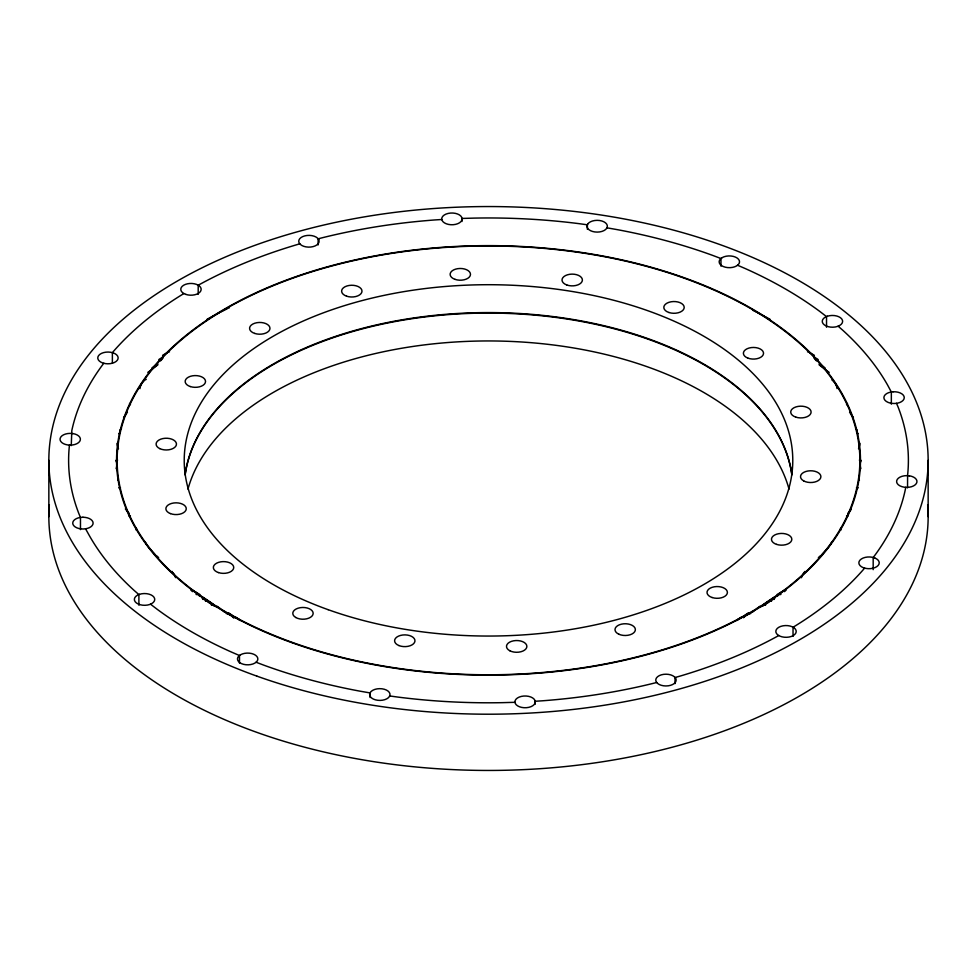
<?xml version="1.0" encoding="UTF-8"?>
<svg xmlns="http://www.w3.org/2000/svg" width="977" height="977" viewBox="0 0 977 977"><rect width="100%" height="100%" fill="white"/><g stroke="black" fill="none" stroke-linecap="round" stroke-linejoin="round"><path stroke-width="1.47" d="M69.465 445.072L69.391 445.659A419.878 242.418 0 0 0 78.917 513.755L80.468 517.431L80.468 529.595M905.74 487.303L905.178 490.259A419.878 242.418 0 0 1 874.195 556.194L873.182 557.501L873.182 569.664M103.831 363.249L102.805 364.568A419.878 242.418 0 0 0 71.822 430.503L71.26 445.61M864.633 568.077L863.021 569.982A419.878 242.418 0 0 1 795.18 625.952L793.031 627.234L793.031 636.357M183.92 293.54L181.82 294.798A419.878 242.418 0 0 0 113.979 350.78L112.379 352.673L112.379 363.322M207.1 319.235L219.74 312.493M778.791 635.502L776.568 636.748A419.878 242.418 0 0 1 679.907 676.145L675.034 677.525L675.034 683.607M221.01 311.871L227.323 308.744M228.594 308.121L229.448 307.706M299.866 243.823L297.093 244.616A419.878 242.418 0 0 0 200.432 284.014L198.197 285.174L198.197 294.297M656.739 682.483L656.068 682.654A419.878 242.418 0 0 1 542.003 700.827L535.14 701.266L535.14 704.307M441.86 219.495L434.997 219.935A419.878 242.418 0 0 0 320.932 238.095L318.123 238.84L318.123 244.922M515.013 702.304L502.569 702.658A419.878 242.418 0 0 1 397.761 697.065L389.628 695.954M606.9 227.812L617.415 229.668A419.878 242.418 0 0 1 712.746 255.424L720.965 258.526L720.965 266.135M256.035 662.223L264.254 665.325A419.878 242.418 0 0 0 359.585 691.093L370.1 692.937L370.1 697.505M737.513 265.219L745.158 268.516A419.878 242.418 0 0 1 819.74 311.394L826.53 316.609L826.53 327.246M752.62 310.197L756.43 312.066M757.26 312.493L764.661 316.377M765.895 317.012L770.291 319.467M150.47 604.152L157.26 609.355A419.878 242.418 0 0 0 231.842 652.233L239.487 655.53L239.487 663.139M838.107 326.171L842.553 330.055A419.878 242.418 0 0 1 887.556 384.987L891.342 392.021L891.342 404.173M85.561 528.801L89.444 535.775A419.878 242.418 0 0 0 134.447 590.706L138.893 594.59L138.893 605.227M896.52 403.293L898.083 407.006A419.878 242.418 0 0 1 907.609 475.091L907.535 487.828M461.999 221.486L461.987 218.445L474.431 218.103A419.878 242.418 0 0 1 579.239 223.684L587.385 224.808L587.385 229.363M928.15 460.375L928.15 516.625M48.85 460.375L48.85 516.625M927.661 504.669A439.65 253.825 0 0 1 488.5 770.45A439.65 253.825 0 0 1 49.338 504.669M171.976 571.386A23.961 16.743 -57.4 0 1 172.355 571.765M173.039 572.583A23.961 16.743 -57.4 0 1 173.369 573.023M173.674 573.475A23.961 16.743 -57.4 0 1 175.53 577.651M136.499 528.313A23.961 13.458 -54.3 0 1 136.243 530.157M128.646 515.746A23.961 13.458 -54.3 0 1 130.429 516.076M118.4 479.023A23.961 9.941 -49.9 0 1 117.643 480.244M115.921 460.326A23.961 9.941 -49.9 0 1 117.582 460.118M115.799 460.692A20.969 8.561 -50.8 0 1 116.116 468.63M129.514 403.501A20.969 5.422 -45 0 1 130.454 404.722M127.425 412.416A20.969 5.422 -45 0 1 127.12 412.856M126.497 413.76A20.969 5.422 -45 0 1 123.578 417.521M121.478 428.695A23.961 6.424 -44.2 0 1 119.817 430.185M158.018 364.665A20.969 2.504 -38.1 0 1 157.517 365.08M157.004 365.483A20.969 2.504 -38.1 0 1 156.491 365.899M155.978 366.302A20.969 2.504 -38.1 0 1 155.465 366.717M154.94 367.12A20.969 2.504 -38.1 0 1 147.796 372.384M162.585 355.42A20.969 2.504 -38.1 0 1 163.025 355.139M163.452 354.859A20.969 2.504 -38.1 0 1 169.522 351.793M158.799 359.573A11.382 1.356 -38.1 0 1 162.78 358.046M162.695 358.278A11.382 1.356 -38.1 0 1 162.182 359.035M161.706 359.597A11.382 1.356 -38.1 0 1 161.266 360.073M160.765 360.586A11.382 1.356 -38.1 0 1 160.387 360.953M157.676 363.407A11.382 1.356 -38.1 0 1 151.887 367.975M829.204 372.384A20.969 2.504 38.1 0 1 822.06 367.12M821.535 366.717A20.969 2.504 38.1 0 1 821.022 366.302M820.509 365.899A20.969 2.504 38.1 0 1 819.996 365.483M819.483 365.08A20.969 2.504 38.1 0 1 818.982 364.665M807.478 351.793A20.969 2.504 38.1 0 1 813.548 354.859M813.975 355.139A20.969 2.504 38.1 0 1 814.415 355.42M825.113 367.975A11.382 1.356 38.1 0 1 819.324 363.407M816.613 360.953A11.382 1.356 38.1 0 1 816.235 360.586M815.734 360.073A11.382 1.356 38.1 0 1 815.294 359.597M814.818 359.035A11.382 1.356 38.1 0 1 814.305 358.278M814.22 358.046A11.382 1.356 38.1 0 1 818.201 359.573M853.422 417.521A20.969 5.422 45 0 1 850.503 413.76M849.88 412.856A20.969 5.422 45 0 1 849.575 412.416M846.546 404.722A20.969 5.422 45 0 1 847.486 403.501M857.256 430.246A23.961 6.424 44.2 0 1 855.596 428.756M859.418 480.318A23.961 9.941 49.9 0 1 858.649 479.109M859.357 460.118A23.961 9.941 49.9 0 1 861.03 460.314M860.884 468.63A20.969 8.561 50.8 0 1 861.201 460.692M840.782 530.23A23.961 13.458 54.3 0 1 840.501 528.386M846.522 516.088A23.961 13.458 54.3 0 1 848.292 515.758M801.458 577.725A23.961 16.743 57.4 0 1 804.254 572.217M804.608 571.814A23.961 16.743 57.4 0 1 804.975 571.423M743.485 617.757A23.961 19.564 58.4 0 1 743.924 617.33M744.389 616.914A23.961 19.564 58.4 0 1 744.865 616.511M745.341 616.133A23.961 19.564 58.4 0 1 750.873 613.471M211.887 605.337A20.969 1.185 34.2 0 1 211.362 604.995M205.952 601.356A20.969 1.185 34.2 0 1 205.402 600.989M203.265 599.512A20.969 1.185 34.2 0 1 202.727 599.145M196.487 594.651A20.969 1.185 34.2 0 1 196.059 594.334M192.567 591.622A20.969 1.185 34.2 0 1 192.029 591.183M191.345 590.596A20.969 1.185 34.2 0 1 190.967 590.255M191.04 589.375A20.969 1.185 34.2 0 1 193.947 590.902M195.034 591.537A20.969 1.185 34.2 0 1 197.977 593.332M198.441 593.625A20.969 1.185 34.2 0 1 199.882 594.529M217.041 606.228A20.969 1.185 34.2 0 1 220.326 608.695M221.364 609.489A20.969 1.185 34.2 0 1 224.429 612.139M216.405 607.23A11.382 0.647 34.2 0 0 216.809 607.34A11.382 0.647 34.2 0 0 216.442 606.802M214.549 606.253A11.382 0.647 34.2 0 1 213.487 605.63M212.791 605.19A11.382 0.647 34.2 0 1 210.409 603.688M209.847 603.322A11.382 0.647 34.2 0 1 207.503 601.759M206.916 601.368A11.382 0.647 34.2 0 1 204.596 599.756M204.034 599.365A11.382 0.647 34.2 0 1 201.714 597.692M200.029 596.41A11.382 0.647 34.2 0 1 198.001 594.566M198.026 594.505A11.382 0.647 34.2 0 1 200.7 595.836M201.812 596.507A11.382 0.647 34.2 0 1 215.477 605.972M158.628 557.672A20.969 3.932 41.7 0 1 158.14 557.232M157.651 556.792A20.969 3.932 41.7 0 1 157.163 556.34M156.686 555.901A20.969 3.932 41.7 0 1 156.21 555.449M154.806 554.106A20.969 3.932 41.7 0 1 147.735 546.204M147.234 545.508A20.969 3.932 41.7 0 1 145.414 542.137M129.282 513.499A23.961 7.792 48.9 0 1 125.361 508.944M118.718 487.902A23.961 7.792 48.9 0 1 120.489 487.767M118.498 448.87A23.961 11.455 54.2 0 1 116.947 443.375M118.693 433.739A23.961 11.455 54.2 0 1 119.512 433.043M139.955 388.638A23.961 14.997 58.4 0 1 140.175 387.503M140.456 386.428A23.961 14.997 58.4 0 1 144.999 380.053M145.817 379.589A23.961 14.997 58.4 0 1 146.245 379.381M831.952 380.016A23.961 14.997 -58.4 0 1 836.532 386.355M836.813 387.442A23.961 14.997 -58.4 0 1 837.033 388.565M857.44 433.019A23.961 11.455 -54.2 0 1 858.27 433.715M860.065 443.302A23.961 11.455 -54.2 0 1 858.527 448.797M851.223 509.457A23.961 7.792 -48.9 0 1 847.78 513.426M856.463 487.779A23.961 7.792 -48.9 0 1 858.246 487.889M831.586 542.137A20.969 3.932 -41.7 0 1 829.766 545.508M829.265 546.204A20.969 3.932 -41.7 0 1 822.194 554.106M820.79 555.449A20.969 3.932 -41.7 0 1 820.314 555.901M819.837 556.34A20.969 3.932 -41.7 0 1 819.349 556.792M818.86 557.232A20.969 3.932 -41.7 0 1 818.372 557.672M786.033 590.255A20.969 1.185 -34.2 0 1 785.655 590.596M784.971 591.183A20.969 1.185 -34.2 0 1 784.433 591.622M780.941 594.334A20.969 1.185 -34.2 0 1 780.513 594.651M774.272 599.145A20.969 1.185 -34.2 0 1 773.735 599.512M771.598 600.989A20.969 1.185 -34.2 0 1 771.048 601.356M765.638 604.995A20.969 1.185 -34.2 0 1 765.113 605.337M752.571 612.139A20.969 1.185 -34.2 0 1 755.636 609.489M756.674 608.695A20.969 1.185 -34.2 0 1 759.959 606.228M777.118 594.529A20.969 1.185 -34.2 0 1 778.559 593.625M779.023 593.332A20.969 1.185 -34.2 0 1 781.966 591.537M783.053 590.902A20.969 1.185 -34.2 0 1 785.96 589.375M778.999 594.566A11.382 0.647 -34.2 0 1 776.971 596.41M775.286 597.692A11.382 0.647 -34.2 0 1 772.966 599.365M772.404 599.756A11.382 0.647 -34.2 0 1 770.084 601.368M769.497 601.759A11.382 0.647 -34.2 0 1 767.153 603.322M766.591 603.688A11.382 0.647 -34.2 0 1 764.209 605.19M763.513 605.63A11.382 0.647 -34.2 0 1 762.451 606.253M760.594 607.23A11.382 0.647 -34.2 0 1 760.191 607.34A11.382 0.647 -34.2 0 1 760.558 606.802M761.523 605.972A11.382 0.647 -34.2 0 1 775.188 596.507M776.3 595.836A11.382 0.647 -34.2 0 1 778.974 594.505M228.398 614.264A23.961 19.564 -58.4 0 1 231.586 616.096M232.074 616.463A23.961 19.564 -58.4 0 1 232.55 616.866M233.014 617.269A23.961 19.564 -58.4 0 1 233.882 618.16M226.053 613.458A23.961 19.564 -58.4 0 1 227.824 614.02M185.154 474.956A304.287 175.677 0 0 1 488.5 313.067A304.287 175.677 0 0 1 791.846 474.956M187.963 489.135A304.287 175.677 0 0 1 488.5 340.949A304.287 175.677 0 0 1 789.037 489.135M748.333 612.848A337.224 194.692 0 0 1 736.731 620.529M240.269 620.529A337.224 194.692 0 0 1 228.667 612.848M185.154 474.468A304.287 175.677 0 0 1 488.5 312.579A304.287 175.677 0 0 1 791.846 474.468M741.458 617.012A337.224 194.692 0 0 1 737.916 619.284M239.084 619.284A337.224 194.692 0 0 1 235.542 617.012M370.246 692.534L369.685 694.036A10.185 5.874 0 0 0 377.647 700.277A10.185 5.874 0 0 0 389.408 696.528L389.97 695.038A10.185 5.874 0 0 0 382.007 688.797A10.185 5.874 0 0 0 370.246 692.534M587.665 224.124L587.043 225.614A10.185 5.874 0 0 0 594.81 231.94A10.185 5.874 0 0 0 606.68 228.325L607.303 226.823A10.185 5.874 0 0 0 599.536 220.497A10.185 5.874 0 0 0 587.665 224.124M722.064 257.684L720.464 258.917A10.185 5.874 0 0 0 723.224 266.501A10.185 5.874 0 0 0 736.609 265.915L738.209 264.694A10.185 5.874 0 0 0 735.449 257.098A10.185 5.874 0 0 0 722.064 257.684M240.476 654.798L238.852 656.007A10.185 5.874 0 0 0 241.453 663.615A10.185 5.874 0 0 0 254.85 663.114L256.475 661.905A10.185 5.874 0 0 0 253.873 654.297A10.185 5.874 0 0 0 240.476 654.798M139.455 594.334L137.354 595.262A10.185 5.874 0 0 0 136.475 603.004A10.185 5.874 0 0 0 149.64 604.519L151.753 603.578A10.185 5.874 0 0 0 152.632 595.848A10.185 5.874 0 0 0 139.455 594.334M827.36 316.243L825.247 317.171A10.185 5.874 0 0 0 824.368 324.914A10.185 5.874 0 0 0 837.545 326.428L839.646 325.488A10.185 5.874 0 0 0 840.525 317.757A10.185 5.874 0 0 0 827.36 316.243M893.161 391.777L890.572 392.119A10.185 5.874 0 0 0 884.136 398.921A10.185 5.874 0 0 0 894.993 403.489L897.582 403.159A10.185 5.874 0 0 0 904.018 396.357A10.185 5.874 0 0 0 893.161 391.777M82.923 517.248L80.285 517.444A10.185 5.874 0 0 0 75.119 526.896A10.185 5.874 0 0 0 92.156 525.602A10.185 5.874 0 0 0 82.923 517.248M909.416 475.823L906.79 475.628A10.185 5.874 0 0 0 896.691 480.745A10.185 5.874 0 0 0 904.152 487.181L906.79 487.389A10.185 5.874 0 0 0 916.878 482.272A10.185 5.874 0 0 0 909.416 475.823M72.848 433.568L70.21 433.373A10.185 5.874 0 0 0 60.122 438.478A10.185 5.874 0 0 0 67.584 444.926L70.21 445.133A10.185 5.874 0 0 0 80.309 440.016A10.185 5.874 0 0 0 72.848 433.568M113.051 352.831L110.596 352.245A10.185 5.874 0 0 0 98.543 355.677A10.185 5.874 0 0 0 102.866 363.017L105.321 363.603A10.185 5.874 0 0 0 117.362 360.183A10.185 5.874 0 0 0 113.051 352.831M874.794 557.977L872.412 557.281A10.185 5.874 0 0 0 859.955 560.175A10.185 5.874 0 0 0 863.302 567.686L865.671 568.37A10.185 5.874 0 0 0 878.128 565.488A10.185 5.874 0 0 0 874.794 557.977M185.85 294.407L183.749 293.466A10.185 5.874 0 0 1 187.523 283.794A10.185 5.874 0 0 1 201.115 289.851A10.185 5.874 0 0 1 185.85 294.407M794.093 627.845L792.2 626.758A10.185 5.874 0 0 0 778.803 627.283A10.185 5.874 0 0 0 777.961 635.026L779.841 636.1A10.185 5.874 0 0 0 793.239 635.587A10.185 5.874 0 0 0 794.093 627.845M675.547 678.123L674.35 676.756A10.185 5.874 0 0 0 661.331 674.838A10.185 5.874 0 0 0 656.349 682.044L657.558 683.412A10.185 5.874 0 0 0 670.564 685.329A10.185 5.874 0 0 0 675.547 678.123M318.673 239.548L317.574 238.144A10.185 5.874 0 0 0 304.726 235.897A10.185 5.874 0 0 0 299.182 242.955L300.281 244.36A10.185 5.874 0 0 0 313.128 246.607A10.185 5.874 0 0 0 318.673 239.548M462.084 218.885L461.742 217.358A10.185 5.874 0 0 0 450.58 213.059A10.185 5.874 0 0 0 441.726 218.885L442.068 220.411A10.185 5.874 0 0 0 453.23 224.71A10.185 5.874 0 0 0 462.084 218.885M535.274 701.877L534.932 700.35A10.185 5.874 0 0 0 523.77 696.039A10.185 5.874 0 0 0 514.916 701.877L515.258 703.391A10.185 5.874 0 0 0 526.42 707.702A10.185 5.874 0 0 0 535.274 701.877M256.829 676.108A439.65 253.825 0 0 0 927.93 468.349A439.65 253.825 0 0 0 280.741 236.678A439.65 253.825 0 0 0 256.829 676.108M292.489 642.89A371.968 214.757 0 0 0 860.285 467.128A371.968 214.757 0 0 0 312.725 271.118A371.968 214.757 0 0 0 292.489 642.89M328.162 609.685A304.287 175.677 0 0 0 792.628 465.895A304.287 175.677 0 0 0 344.71 305.557A304.287 175.677 0 0 0 328.162 609.685M292.807 642.597A371.37 214.403 0 0 0 859.687 467.116A371.37 214.403 0 0 0 313.006 271.423A371.37 214.403 0 0 0 292.807 642.597M712.123 597.521A10.185 5.874 0 0 0 727.401 592.428A10.185 5.874 0 0 0 712.123 587.336A10.185 5.874 0 0 0 712.123 597.521M618.893 634.244A10.185 5.874 0 0 0 635.27 630.458A10.185 5.874 0 0 0 621.409 624.169A10.185 5.874 0 0 0 618.893 634.244M509.847 650.767A10.185 5.874 0 0 0 526.64 647.653A10.185 5.874 0 0 0 513.572 640.814A10.185 5.874 0 0 0 509.847 650.767M398.934 645.565A10.185 5.874 0 0 0 414.932 641.278A10.185 5.874 0 0 0 400.485 635.429A10.185 5.874 0 0 0 398.934 645.565M295.775 617.501A10.185 5.874 0 0 0 312.811 614.875A10.185 5.874 0 0 0 300.342 607.67A10.185 5.874 0 0 0 295.775 617.501M218.457 572.583A10.185 5.874 0 0 0 233.735 567.49A10.185 5.874 0 0 0 218.457 562.398A10.185 5.874 0 0 0 218.457 572.583M170.425 513.597A10.185 5.874 0 0 0 186.241 509.09A10.185 5.874 0 0 0 171.561 503.436A10.185 5.874 0 0 0 170.425 513.597M159.813 448.638A10.185 5.874 0 0 0 176.324 445.072A10.185 5.874 0 0 0 162.719 438.6A10.185 5.874 0 0 0 159.813 448.638M190.271 386.55A10.185 5.874 0 0 0 205.536 381.457A10.185 5.874 0 0 0 190.271 376.365A10.185 5.874 0 0 0 190.271 386.55M254.692 333.426A10.185 5.874 0 0 0 269.97 328.333A10.185 5.874 0 0 0 254.692 323.24A10.185 5.874 0 0 0 254.692 333.426M346.554 296.165A10.185 5.874 0 0 0 361.991 291.244A10.185 5.874 0 0 0 346.872 285.992A10.185 5.874 0 0 0 346.554 296.165M455.001 279.361A10.185 5.874 0 0 0 470.487 274.5A10.185 5.874 0 0 0 455.441 269.188A10.185 5.874 0 0 0 455.001 279.361M566.758 284.966A10.185 5.874 0 0 0 582.39 280.24A10.185 5.874 0 0 0 567.49 274.793A10.185 5.874 0 0 0 566.758 284.966M668.927 312.506A10.185 5.874 0 0 0 684.205 307.413A10.185 5.874 0 0 0 668.927 302.32A10.185 5.874 0 0 0 668.927 312.506M747.82 358.095A10.088 5.825 0 0 0 763.513 353.674A10.088 5.825 0 0 0 749.029 348.044A10.088 5.825 0 0 0 747.82 358.095M795.766 417.118A10.185 5.874 0 0 0 811.105 412.086A10.185 5.874 0 0 0 795.901 406.933A10.185 5.874 0 0 0 795.766 417.118M803.68 480.904A10.185 5.874 0 0 0 820.607 478.046A10.185 5.874 0 0 0 807.857 471.012A10.185 5.874 0 0 0 803.68 480.904M776.556 544.384A10.185 5.874 0 0 0 791.822 539.304A10.185 5.874 0 0 0 776.556 534.211A10.185 5.874 0 0 0 776.556 544.384"/></g></svg>
